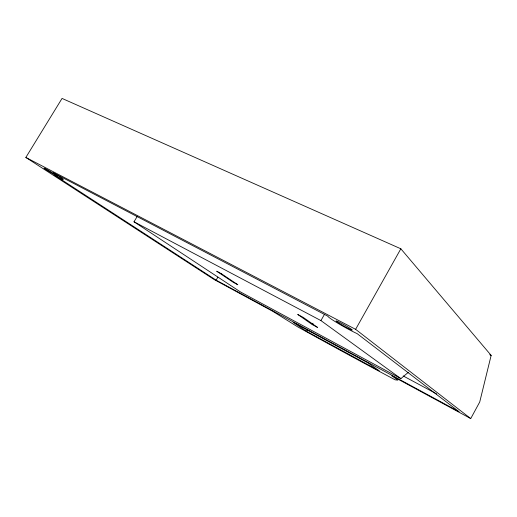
<?xml version="1.0" encoding="UTF-8"?>
<svg xmlns="http://www.w3.org/2000/svg" width="517" height="517" viewBox="0 0 517 517"><rect width="100%" height="100%" fill="white"/><g stroke="black" fill="none" stroke-linecap="round" stroke-linejoin="round"><path stroke-width="0.78" d="M491.15 355.392L479.731 401.987L470.735 418.576L391.789 375.794L397.877 380.137L395.13 379.827L387.052 375.529A642.515 46.472 30.6 0 1 354.668 358.1L346.558 353.693A642.515 46.472 30.6 0 1 297.714 326.867L272.614 311.221L214.116 279.523L25.85 157.446L62.053 98.424L400.843 248.787L491.15 355.392L489.709 354.688M470.735 418.576L355.618 329.323L400.843 248.787M306.484 331.281L293.139 322.343L367.904 362.85L379.336 370.863L306.484 331.281L307.272 329.898M312.249 324.579L297.721 314.439L303.156 317.341L317.541 327.416L312.249 324.579L313.011 323.222M408.268 372.382L400.895 378.618L320.934 320.592L324.482 314.33M216.119 280.156L54.091 174.862A15.019 0.711 30.7 0 0 63.261 179.47A15.019 0.711 30.7 0 0 53.387 172.852L328.03 316.288A18.618 1.247 29.5 0 0 338.364 323.545A18.618 1.247 29.5 0 0 357.105 333.607L459.122 411.732L216.119 280.156L217.87 277.138M400.895 378.618L240.483 291.95L134.013 221.793L137.296 216.268M25.85 157.446L355.618 329.323M134.013 221.793L320.934 320.592M403.202 375.937L436.639 393.902M221.457 273.758L216.707 271.218L233.161 282.237L237.807 284.725L221.457 273.758M339.314 323.345A9.306 0.62 29.5 0 0 352.213 330.105A9.306 0.62 29.5 0 0 340.955 323.041A9.306 0.62 29.5 0 0 339.314 323.345M46.814 170.125A7.509 0.355 30.7 0 0 56.838 175.735A7.509 0.355 30.7 0 0 47.512 169.828A7.509 0.355 30.7 0 0 46.814 170.125"/></g></svg>
